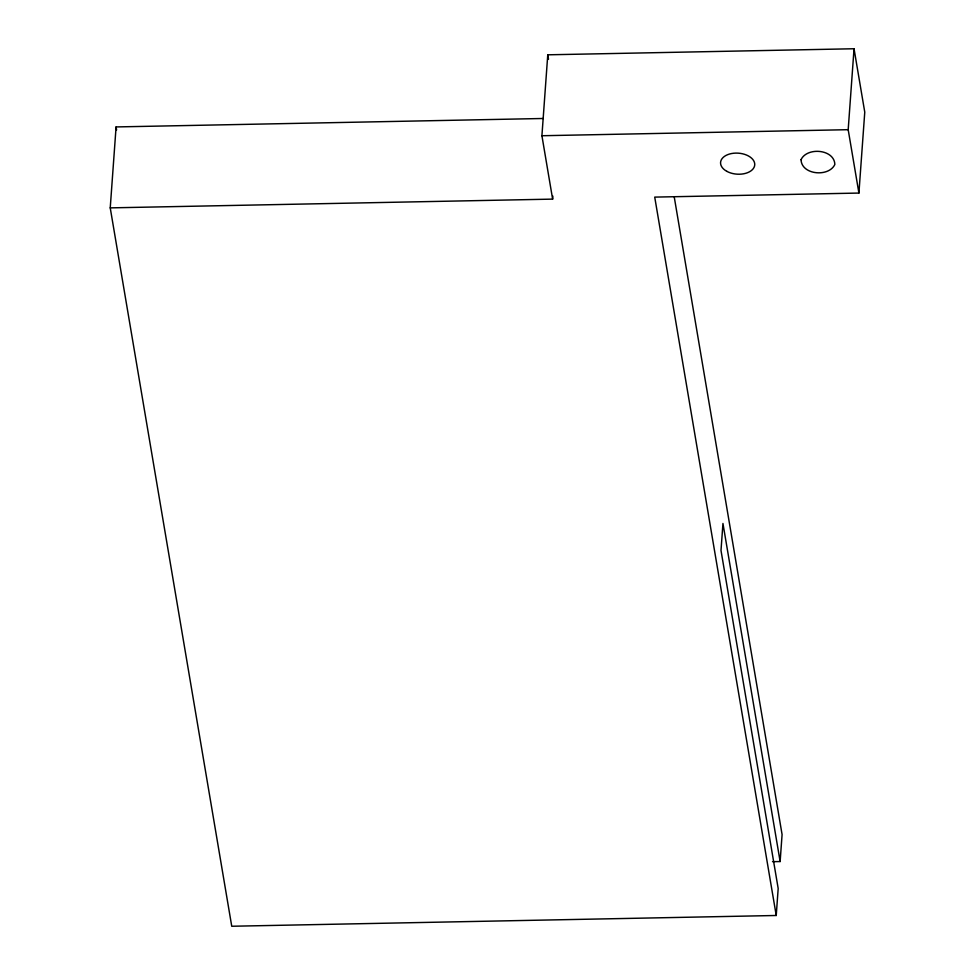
<?xml version="1.0" encoding="UTF-8"?>
<svg xmlns="http://www.w3.org/2000/svg" width="975" height="975" viewBox="0 0 975 975"><rect width="100%" height="100%" fill="white"/><g stroke="black" fill="none" stroke-linecap="round" stroke-linejoin="round"><path stroke-width="1.46" d="M772.529 861.681L780.134 861.534L722.95 523.465L721 550.448L778.184 888.505L776.234 915.488L231.745 926.25L110.236 207.87L116.086 126.933L543.282 118.487M110.236 207.87L552.63 199.119L541.917 135.732L547.767 54.807L854.039 48.75L864.764 112.137L858.914 193.062L654.725 197.108L776.234 915.488M552.63 199.119L552.849 196.121M780.134 861.534L782.084 834.551L674.273 197.157M858.914 193.062L848.189 129.687L854.039 48.75M541.917 135.732L848.189 129.687M547.767 54.807L548.511 59.231M116.086 126.933L116.598 129.931M801.048 159.668C801.487 174.964 828.811 177.389 834.844 164.483C834.417 149.187 807.093 146.762 801.048 159.668M726.875 171.368A17.136 10.53 4.1 0 0 754.54 166.079A17.136 10.53 4.1 0 0 731.506 153.55A17.136 10.53 4.1 0 0 726.875 171.368"/></g></svg>
